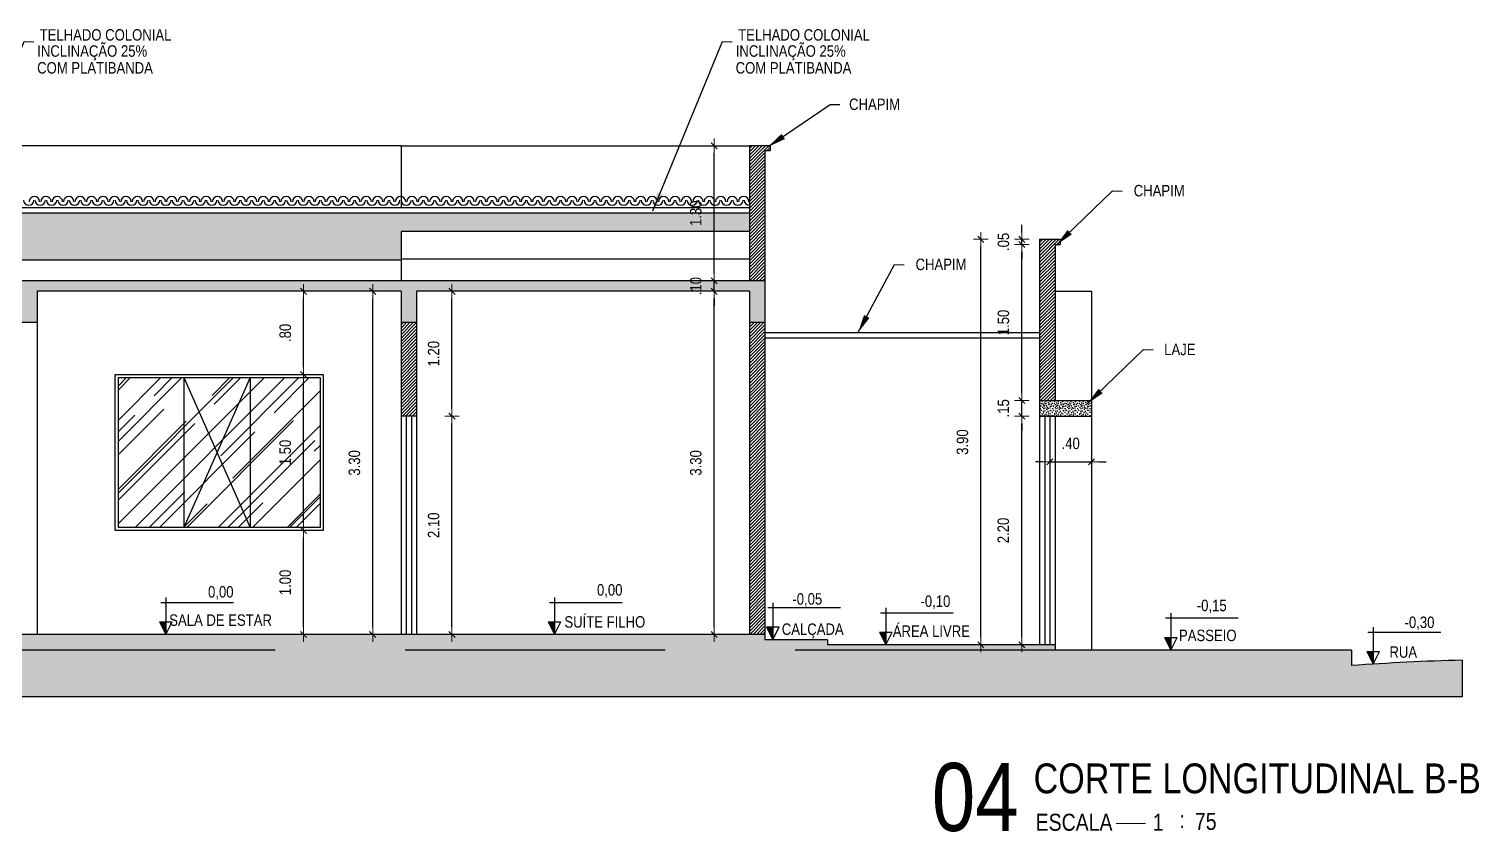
# Model space of a CAD drawing. Header units: millimetres. Extents: x -677 to -23, y -135 to 1112.
# Drawn here: x -122.8 to -108.86, y 863.24 to 870.97 of the extents above; entities that cross this region are included whole.
import ezdxf
from ezdxf.enums import TextEntityAlignment as Align

# ---------------------------------------------------------------- set-up
doc = ezdxf.new("R2010")
doc.units = ezdxf.units.MM
doc.header["$LTSCALE"] = 20
doc.header["$MEASUREMENT"] = 0
doc.header["$PDSIZE"] = -5
doc.linetypes.add('CONTINU', pattern=[0])
doc.linetypes.add('HIDDEN2', pattern=[0.1875, 0.125, -0.0625])
doc.layers.get('0').update_dxf_attribs({"linetype": 'CONTINUOUS'})
doc.layers.get('Defpoints').update_dxf_attribs({"linetype": 'CONTINUOUS'})
for name, color, linetype in [('AR-ALV', 5, 'CONTINUOUS'), ('COTA', 7, 'CONTINUOUS'), ('COTAS', 7, 'CONTINUOUS'), ('E-hatch', 8, 'CONTINUOUS'), ('E-txt-g', 3, 'CONTINUOUS'), ('E-TXT-Y', 2, 'CONTINUOUS'), ('ESQUADRIA', 3, 'CONTINUOUS')]:
    doc.layers.add(name, color=color, linetype=linetype)
for name, color, linetype, lineweight in [('E-Cta-W', 7, 'CONTINUOUS', 20), ('E-Pen-C', 4, 'CONTINUOUS', 15), ('E-Pen-G', 3, 'CONTINUOUS', 30), ('E-Txt-W', 7, 'CONTINUOUS', 20)]:
    doc.layers.add(name, color=color, linetype=linetype, lineweight=lineweight)
doc.styles.add('F2', font='swissc.ttf')
doc.styles.add('REG60', font='romans.shx', dxfattribs={"width": 0.8, "height": 0.15})
doc.styles.add('REG80', font='romans.shx', dxfattribs={"width": 0.8, "height": 0.2})
doc.dimstyles.new('DIMENSION-1', dxfattribs={"dimtxt": 0.11, "dimasz": 0.07, "dimexe": 1, "dimexo": 0, "dimgap": 0.12, "dimtad": 1, "dimzin": 7, "dimdsep": 46, "dimtxsty": 'F2', "dimblk1": 'TRACO', "dimblk2": 'TRACO', "dimsah": 1, "dimcen": 1, "dimse1": 1, "dimse2": 1, "dimclrd": 256, "dimclre": 256, "dimclrt": 6, "dimadec": 0, "dimazin": 0, "dimtfac": 1, "dimtix": 1, "dimtmove": 2, "dimatfit": 3, "dimldrblk": 'TRACO', "dimfxl": 1, "dimtolj": 1, "dimtzin": 0, "dimarcsym": 0})
doc.dimstyles.get("Standard").update_dxf_attribs({"dimtxt": 0.18, "dimasz": 0.18, "dimexe": 0.18, "dimexo": 0.0625, "dimgap": 0.09, "dimtad": 0, "dimtih": 1, "dimtoh": 1, "dimdec": 4, "dimzin": 0, "dimdsep": 46, "dimtxsty": 'Standard', "dimcen": 0.09, "dimadec": 0, "dimazin": 0, "dimtfac": 1, "dimtdec": 4, "dimtofl": 0, "dimtmove": 0, "dimatfit": 3, "dimfxl": 1, "dimtolj": 1, "dimtzin": 0, "dimarcsym": 0})
pattern_1 = [(0, (0.114, 0.0768), (0, 0.12), [0, -0.12]), (0, (0.1152, 0.0348), (0, 0.12), [0, -0.12]), (0, (0.1188, 0.0996), (0, 0.12), [0, -0.12]), (338.1986, (0.0564, 0.0624), (0.36000003276, -0.11999998926), [0.01292436, -0.63329544]), (216.8699, (0.0684, 0.0576), (0.35999999014, 0.2400000148), [0.006, -0.594]), (130.6013, (0.0636, 0.054), (0.60000005055, -0.71999988218), [0.0110634, -1.09528188]), (206.5651, (0.024, 0.0396), (-0.119999899, -0.120000157), [0.00268332, -0.26564484]), (326.3099, (0.0216, 0.0384), (0.2399999469, -0.1200001601), [0.00432672, -0.42833952]), (108.4349, (0.0252, 0.036), (-0.1199998084, 0.2400000522), [0.00379476, -0.3756786]), (225, (0.1008, 0.0276), (-1e-17, -0.120000037), [0.00509112, -0.16461444]), (0, (0.0972, 0.024), (0.12, 0.12), [0.0072, -0.1128]), (135, (0.1044, 0.024), (-0.120000037, 0), [0.00509112, -0.16461444]), (251.5651, (0.0864, 0.1044), (0.1199998084, 0.2400000522), [0.00379476, -0.3756786]), (0, (0.0852, 0.1008), (0.12, 0.12), [0.006, -0.114]), (143.1301, (0.0912, 0.1008), (-0.35999999014, 0.2400000148), [0.006, -0.594]), (213.6901, (0.0228, 0.1056), (0.2399999469, 0.1200001601), [0.00432672, -0.42833952]), (341.5651, (0.0192, 0.1032), (-0.2400000522, 0.1199998084), [0.00758952, -0.37188384]), (126.8699, (0.0264, 0.1008), (0.2400000148, -0.35999999014), [0.006, -0.594]), (0, (0.0576, 0.1008), (0, 0.12), [0, -0.12]), (0, (0.0252, 0.0696), (0, 0.12), [0, -0.12]), (0, (0.0588, 0.0252), (0, 0.12), [0, -0.12]), (0, (0.0912, 0.0624), (0, 0.12), [0, -0.12]), (0, (0.0564, 0.0828), (0, 0.12), [0, -0.12]), (0, (0.03, 0.0864), (0, 0.12), [0, -0.12]), (0, (0.0408, 0.0792), (0, 0.12), [0, -0.12]), (0, (0.036, 0.0504), (0, 0.12), [0, -0.12]), (0, (0.0072, 0.0552), (0, 0.12), [0, -0.12]), (0, (0.0084, 0.0828), (0, 0.12), [0, -0.12]), (0, (0.0048, 0.1092), (0, 0.12), [0, -0.12]), (0, (0.042, 0.114), (0, 0.12), [0, -0.12]), (0, (0.0684, 0.1188), (0, 0.12), [0, -0.12]), (0, (0.1104, 0.114), (0, 0.12), [0, -0.12]), (0, (0.0816, 0.0768), (0, 0.12), [0, -0.12]), (0, (0.0696, 0.0984), (0, 0.12), [0, -0.12]), (0, (0.0792, 0.0408), (0, 0.12), [0, -0.12]), (0, (0.0432, 0.0348), (0, 0.12), [0, -0.12]), (0, (0.0792, 0.0084), (0, 0.12), [0, -0.12]), (0, (0.0396, 0.0156), (0, 0.12), [0, -0.12]), (0, (0.0012, 0.012), (0, 0.12), [0, -0.12]), (0, (0.0156, 0.006), (0, 0.12), [0, -0.12]), (0, (0.0168, 0.0228), (0, 0.12), [0, -0.12]), (0, (0.0972, 0.0036), (0, 0.12), [0, -0.12]), (0, (0.1116, 0.0528), (0, 0.12), [0, -0.12]), (0, (0.1056, 0.0888), (0, 0.12), [0, -0.12]), (0, (0.0504, 0.0024), (0, 0.12), [0, -0.12])]

# ---------------------------------------------------------------- blocks, each defined once
blk = doc.blocks.new('TXT-AMB75')
at = {"layer": 'E-txt-g', "style": 'REG80', "width": 0.8, "flags": 8}
blk.add_attdef('TXT', text='', height=0.2, dxfattribs=at).set_placement((0.005, 0.296), align=Align.CENTER)
at = {"layer": 'E-Txt-W', "style": 'REG60', "width": 0.8, "flags": 8}
blk.add_attdef('TXT', text='', height=0.15, dxfattribs=at).set_placement((0.005, 0.027), align=Align.CENTER)
blk = doc.blocks.new('TRACO')
at = {"layer": 'E-Pen-C'}
for p, q in [((-1, 0), (1, 0)), ((0, 1), (0, -1))]:
    blk.add_line(p, q, dxfattribs=at)
at = {"layer": 'E-Pen-G'}
blk.add_line((-0.42, -0.42), (0.42, 0.42), dxfattribs=at)
blk = doc.blocks.new('*D776')
at = {"color": 4, "lineweight": -2}
blk.add_line((-130.674, 865.064), (-130.674, 870.574), dxfattribs=at)
at = {"layer": 'Defpoints', "color": 0, "linetype": 'Continuous'}
for p in [(-130.674, 870.644), (-129.33, 870.644), (-112.585, 864.994)]:
    blk.add_point(p, dxfattribs=at)
at = {"color": 4, "linetype": 'Continuous', "lineweight": -2, "xscale": 0.07, "yscale": 0.07, "zscale": 0.07}
for p, rotation in [((-130.674, 870.644), 90), ((-130.674, 864.994), 270)]:
    blk.add_blockref('TRACO', p, dxfattribs=dict(at, rotation=rotation))
at = {"color": 4, "linetype": 'Continuous', "insert": (-130.85, 868.119), "char_height": 0.11, "attachment_point": 5, "rotation": 90, "style": 'F2'}
blk.add_mtext('\\A1;5.65', dxfattribs=at)
blk = doc.blocks.new('*D791')
at = {"color": 4, "lineweight": -2}
blk.add_line((-116.213, 865.214), (-116.213, 868.374), dxfattribs=at)
at = {"layer": 'Defpoints', "color": 0, "linetype": 'Continuous'}
for p in [(-116.213, 868.444), (-116.008, 868.444), (-116.008, 865.144)]:
    blk.add_point(p, dxfattribs=at)
at = {"color": 4, "linetype": 'Continuous', "lineweight": -2, "xscale": 0.07, "yscale": 0.07, "zscale": 0.07}
for p, rotation in [((-116.213, 868.444), 90), ((-116.213, 865.144), 270)]:
    blk.add_blockref('TRACO', p, dxfattribs=dict(at, rotation=rotation))
at = {"color": 4, "linetype": 'Continuous', "insert": (-116.39, 866.794), "char_height": 0.11, "attachment_point": 5, "rotation": 90, "style": 'F2'}
blk.add_mtext('\\A1;3.30', dxfattribs=at)
blk = doc.blocks.new('*D792')
at = {"color": 4, "lineweight": -2}
blk.add_line((-113.256, 865.114), (-113.256, 867.174), dxfattribs=at)
at = {"layer": 'Defpoints', "color": 0, "linetype": 'Continuous'}
for p in [(-113.256, 867.244), (-113.093, 867.244), (-113.093, 865.044)]:
    blk.add_point(p, dxfattribs=at)
at = {"color": 4, "linetype": 'Continuous', "lineweight": -2, "xscale": 0.07, "yscale": 0.07, "zscale": 0.07}
for p, rotation in [((-113.256, 867.244), 90), ((-113.256, 865.044), 270)]:
    blk.add_blockref('TRACO', p, dxfattribs=dict(at, rotation=rotation))
at = {"color": 4, "linetype": 'Continuous', "insert": (-113.433, 866.144), "char_height": 0.11, "attachment_point": 5, "rotation": 90, "style": 'F2'}
blk.add_mtext('\\A1;2.20', dxfattribs=at)
blk = doc.blocks.new('*D793')
at = {"color": 4, "lineweight": -2}
for p, q in [((-113.256, 867.464), (-113.256, 867.534)), ((-113.256, 867.244), (-113.256, 867.394)), ((-113.256, 867.174), (-113.256, 867.104))]:
    blk.add_line(p, q, dxfattribs=at)
at = {"layer": 'Defpoints', "color": 0, "linetype": 'Continuous'}
for p in [(-113.256, 867.394), (-113.093, 867.394), (-113.093, 867.244)]:
    blk.add_point(p, dxfattribs=at)
at = {"color": 4, "linetype": 'Continuous', "lineweight": -2, "xscale": 0.07, "yscale": 0.07, "zscale": 0.07}
for p, rotation in [((-113.256, 867.394), 270), ((-113.256, 867.244), 90)]:
    blk.add_blockref('TRACO', p, dxfattribs=dict(at, rotation=rotation))
at = {"color": 4, "linetype": 'Continuous', "insert": (-113.432, 867.319), "char_height": 0.11, "attachment_point": 5, "rotation": 90, "style": 'F2'}
blk.add_mtext('\\A1;.15', dxfattribs=at)
blk = doc.blocks.new('*D794')
at = {"color": 4, "lineweight": -2}
blk.add_line((-113.256, 867.464), (-113.256, 868.824), dxfattribs=at)
at = {"layer": 'Defpoints', "color": 0, "linetype": 'Continuous'}
for p in [(-113.256, 868.894), (-112.943, 868.894), (-113.093, 867.394)]:
    blk.add_point(p, dxfattribs=at)
at = {"color": 4, "linetype": 'Continuous', "lineweight": -2, "xscale": 0.07, "yscale": 0.07, "zscale": 0.07}
for p, rotation in [((-113.256, 868.894), 90), ((-113.256, 867.394), 270)]:
    blk.add_blockref('TRACO', p, dxfattribs=dict(at, rotation=rotation))
at = {"color": 4, "linetype": 'Continuous', "insert": (-113.432, 868.144), "char_height": 0.11, "attachment_point": 5, "rotation": 90, "style": 'F2'}
blk.add_mtext('\\A1;1.50', dxfattribs=at)
blk = doc.blocks.new('*D795')
at = {"color": 4, "lineweight": -2}
for p, q in [((-113.256, 869.014), (-113.256, 869.084)), ((-113.256, 868.894), (-113.256, 868.944)), ((-113.256, 868.824), (-113.256, 868.754))]:
    blk.add_line(p, q, dxfattribs=at)
at = {"layer": 'Defpoints', "color": 0, "linetype": 'Continuous'}
for p in [(-113.256, 868.944), (-112.943, 868.944), (-112.943, 868.894)]:
    blk.add_point(p, dxfattribs=at)
at = {"color": 4, "linetype": 'Continuous', "lineweight": -2, "xscale": 0.07, "yscale": 0.07, "zscale": 0.07}
for p, rotation in [((-113.256, 868.944), 270), ((-113.256, 868.894), 90)]:
    blk.add_blockref('TRACO', p, dxfattribs=dict(at, rotation=rotation))
at = {"color": 4, "linetype": 'Continuous', "insert": (-113.432, 868.919), "char_height": 0.11, "attachment_point": 5, "rotation": 90, "style": 'F2'}
blk.add_mtext('\\A1;.05', dxfattribs=at)
blk = doc.blocks.new('*D796')
at = {"color": 4, "lineweight": -2}
blk.add_line((-113.649, 865.114), (-113.649, 868.874), dxfattribs=at)
at = {"layer": 'Defpoints', "color": 0, "linetype": 'Continuous'}
for p in [(-113.649, 868.944), (-113.093, 868.944), (-113.093, 865.044)]:
    blk.add_point(p, dxfattribs=at)
at = {"color": 4, "linetype": 'Continuous', "lineweight": -2, "xscale": 0.07, "yscale": 0.07, "zscale": 0.07}
for p, rotation in [((-113.649, 868.944), 90), ((-113.649, 865.044), 270)]:
    blk.add_blockref('TRACO', p, dxfattribs=dict(at, rotation=rotation))
at = {"color": 4, "linetype": 'Continuous', "insert": (-113.826, 866.994), "char_height": 0.11, "attachment_point": 5, "rotation": 90, "style": 'F2'}
blk.add_mtext('\\A1;3.90', dxfattribs=at)
blk = doc.blocks.new('*D797')
at = {"color": 4, "lineweight": -2}
for p, q in [((-113.055, 866.804), (-113.125, 866.804)), ((-112.985, 866.804), (-112.585, 866.804)), ((-112.515, 866.804), (-112.445, 866.804))]:
    blk.add_line(p, q, dxfattribs=at)
at = {"layer": 'Defpoints', "color": 0, "linetype": 'Continuous'}
for p in [(-112.985, 867.244), (-112.585, 867.244), (-112.585, 866.804)]:
    blk.add_point(p, dxfattribs=at)
at = {"color": 4, "linetype": 'Continuous', "lineweight": -2, "xscale": 0.07, "yscale": 0.07, "zscale": 0.07}
blk.add_blockref('TRACO', (-112.985, 866.804), dxfattribs=at)
at = {"color": 4, "linetype": 'Continuous', "lineweight": -2, "xscale": 0.07, "yscale": 0.07, "zscale": 0.07, "rotation": 180}
blk.add_blockref('TRACO', (-112.585, 866.804), dxfattribs=at)
at = {"color": 4, "linetype": 'Continuous', "insert": (-112.785, 866.981), "char_height": 0.11, "attachment_point": 5, "style": 'F2'}
blk.add_mtext('\\A1;.40', dxfattribs=at)
blk = doc.blocks.new('*D799')
at = {"color": 4, "lineweight": -2}
for p, q in [((-116.213, 868.614), (-116.213, 868.684)), ((-116.213, 868.444), (-116.213, 868.544)), ((-116.213, 868.374), (-116.213, 868.304))]:
    blk.add_line(p, q, dxfattribs=at)
at = {"layer": 'Defpoints', "color": 0, "linetype": 'Continuous'}
for p in [(-116.213, 868.544), (-115.875, 868.544), (-115.875, 868.444)]:
    blk.add_point(p, dxfattribs=at)
at = {"color": 4, "linetype": 'Continuous', "lineweight": -2, "xscale": 0.07, "yscale": 0.07, "zscale": 0.07}
for p, rotation in [((-116.213, 868.544), 270), ((-116.213, 868.444), 90)]:
    blk.add_blockref('TRACO', p, dxfattribs=dict(at, rotation=rotation))
at = {"color": 4, "linetype": 'Continuous', "insert": (-116.39, 868.494), "char_height": 0.11, "attachment_point": 5, "rotation": 90, "style": 'F2'}
blk.add_mtext('\\A1;.10', dxfattribs=at)
blk = doc.blocks.new('*D800')
at = {"color": 4, "lineweight": -2}
blk.add_line((-116.213, 868.614), (-116.213, 869.774), dxfattribs=at)
at = {"layer": 'Defpoints', "color": 0, "linetype": 'Continuous'}
for p in [(-116.213, 869.844), (-115.875, 869.844), (-115.875, 868.544)]:
    blk.add_point(p, dxfattribs=at)
at = {"color": 4, "linetype": 'Continuous', "lineweight": -2, "xscale": 0.07, "yscale": 0.07, "zscale": 0.07}
for p, rotation in [((-116.213, 869.844), 90), ((-116.213, 868.544), 270)]:
    blk.add_blockref('TRACO', p, dxfattribs=dict(at, rotation=rotation))
at = {"color": 4, "linetype": 'Continuous', "insert": (-116.39, 869.194), "char_height": 0.11, "attachment_point": 5, "rotation": 90, "style": 'F2'}
blk.add_mtext('\\A1;1.30', dxfattribs=at)
blk = doc.blocks.new('IND_DES')
at = {"layer": 'E-Txt-W', "color": 7}
blk.add_line((0.0269, -0.2428), (0.1984, -0.2428), dxfattribs=at)
at = {"layer": 'E-txt-g', "color": 7, "style": 'F2'}
for s, p in [('ESCALA', (-0.4463, -0.2864)), ('1', (0.2426, -0.2864)), (':', (0.3988, -0.2706))]:
    blk.add_text(s, height=0.1, dxfattribs=at).set_placement(p)
blk.add_attdef('ESCALA', (0.4897, -0.2812), '', height=0.1, dxfattribs=at)
at = {"layer": 'E-Txt-W', "color": 6, "style": 'F2'}
blk.add_attdef('00', text='', height=0.4, dxfattribs=at).set_placement((-0.7083, -0.2881), align=Align.CENTER)
at = {"layer": 'E-TXT-Y', "color": 7, "style": 'F2'}
for tag, p in [('PROJETO', (-0.4563, 0.1829)), ('DESENHO', (-0.4582, -0.0658))]:
    blk.add_attdef(tag, p, '', height=0.175, dxfattribs=at)
blk = doc.blocks.new('*D1111')
at = {"color": 4, "lineweight": -2}
blk.add_line((-118.735, 865.214), (-118.735, 867.174), dxfattribs=at)
at = {"layer": 'Defpoints', "color": 0, "linetype": 'Continuous'}
for p in [(-119.075, 867.244), (-118.735, 867.244), (-119.075, 865.144)]:
    blk.add_point(p, dxfattribs=at)
at = {"color": 4, "linetype": 'Continuous', "lineweight": -2, "xscale": 0.07, "yscale": 0.07, "zscale": 0.07}
for p, rotation in [((-118.735, 867.244), 90), ((-118.735, 865.144), 270)]:
    blk.add_blockref('TRACO', p, dxfattribs=dict(at, rotation=rotation))
at = {"color": 4, "linetype": 'Continuous', "insert": (-118.911, 866.194), "char_height": 0.11, "attachment_point": 5, "rotation": 90, "style": 'F2'}
blk.add_mtext('\\A1;2.10', dxfattribs=at)
blk = doc.blocks.new('*D1112')
at = {"color": 4, "lineweight": -2}
blk.add_line((-118.735, 867.314), (-118.735, 868.374), dxfattribs=at)
at = {"layer": 'Defpoints', "color": 0, "linetype": 'Continuous'}
for p in [(-119.075, 868.444), (-118.735, 868.444), (-119.075, 867.244)]:
    blk.add_point(p, dxfattribs=at)
at = {"color": 4, "linetype": 'Continuous', "lineweight": -2, "xscale": 0.07, "yscale": 0.07, "zscale": 0.07}
for p, rotation in [((-118.735, 868.444), 90), ((-118.735, 867.244), 270)]:
    blk.add_blockref('TRACO', p, dxfattribs=dict(at, rotation=rotation))
at = {"color": 4, "linetype": 'Continuous', "insert": (-118.911, 867.844), "char_height": 0.11, "attachment_point": 5, "rotation": 90, "style": 'F2'}
blk.add_mtext('\\A1;1.20', dxfattribs=at)
blk = doc.blocks.new('*D1121')
at = {"color": 4, "lineweight": -2}
blk.add_line((-120.162, 865.214), (-120.162, 866.074), dxfattribs=at)
at = {"layer": 'Defpoints', "color": 0, "linetype": 'Continuous'}
for p in [(-120.162, 866.144), (-120.033, 866.144), (-120.033, 865.144)]:
    blk.add_point(p, dxfattribs=at)
at = {"color": 4, "linetype": 'Continuous', "lineweight": -2, "xscale": 0.07, "yscale": 0.07, "zscale": 0.07}
for p, rotation in [((-120.162, 866.144), 90), ((-120.162, 865.144), 270)]:
    blk.add_blockref('TRACO', p, dxfattribs=dict(at, rotation=rotation))
at = {"color": 4, "linetype": 'Continuous', "insert": (-120.338, 865.644), "char_height": 0.11, "attachment_point": 5, "rotation": 90, "style": 'F2'}
blk.add_mtext('\\A1;1.00', dxfattribs=at)
blk = doc.blocks.new('*D1122')
at = {"color": 4, "lineweight": -2}
blk.add_line((-120.162, 866.214), (-120.162, 867.574), dxfattribs=at)
at = {"layer": 'Defpoints', "color": 0, "linetype": 'Continuous'}
for p in [(-120.162, 867.644), (-119.973, 867.644), (-120.033, 866.144)]:
    blk.add_point(p, dxfattribs=at)
at = {"color": 4, "linetype": 'Continuous', "lineweight": -2, "xscale": 0.07, "yscale": 0.07, "zscale": 0.07}
for p, rotation in [((-120.162, 867.644), 90), ((-120.162, 866.144), 270)]:
    blk.add_blockref('TRACO', p, dxfattribs=dict(at, rotation=rotation))
at = {"color": 4, "linetype": 'Continuous', "insert": (-120.338, 866.894), "char_height": 0.11, "attachment_point": 5, "rotation": 90, "style": 'F2'}
blk.add_mtext('\\A1;1.50', dxfattribs=at)
blk = doc.blocks.new('*D1123')
at = {"color": 4, "lineweight": -2}
blk.add_line((-120.162, 867.714), (-120.162, 868.374), dxfattribs=at)
at = {"layer": 'Defpoints', "color": 0, "linetype": 'Continuous'}
for p in [(-120.162, 868.444), (-119.935, 868.444), (-119.973, 867.644)]:
    blk.add_point(p, dxfattribs=at)
at = {"color": 4, "linetype": 'Continuous', "lineweight": -2, "xscale": 0.07, "yscale": 0.07, "zscale": 0.07}
for p, rotation in [((-120.162, 868.444), 90), ((-120.162, 867.644), 270)]:
    blk.add_blockref('TRACO', p, dxfattribs=dict(at, rotation=rotation))
at = {"color": 4, "linetype": 'Continuous', "insert": (-120.338, 868.044), "char_height": 0.11, "attachment_point": 5, "rotation": 90, "style": 'F2'}
blk.add_mtext('\\A1;.80', dxfattribs=at)
blk = doc.blocks.new('*D1124')
at = {"color": 4, "lineweight": -2}
blk.add_line((-119.497, 865.214), (-119.497, 868.374), dxfattribs=at)
at = {"layer": 'Defpoints', "color": 0, "linetype": 'Continuous'}
for p in [(-119.497, 868.444), (-119.225, 868.444), (-119.225, 865.144)]:
    blk.add_point(p, dxfattribs=at)
at = {"color": 4, "linetype": 'Continuous', "lineweight": -2, "xscale": 0.07, "yscale": 0.07, "zscale": 0.07}
for p, rotation in [((-119.497, 868.444), 90), ((-119.497, 865.144), 270)]:
    blk.add_blockref('TRACO', p, dxfattribs=dict(at, rotation=rotation))
at = {"color": 4, "linetype": 'Continuous', "insert": (-119.673, 866.794), "char_height": 0.11, "attachment_point": 5, "rotation": 90, "style": 'F2'}
blk.add_mtext('\\A1;3.30', dxfattribs=at)

msp = doc.modelspace()

# ---------------------------------------------------------------- hatches: boundary and pattern name
at = {"linetype": 'Continuous'}
h = msp.add_hatch(dxfattribs=at)
h.set_pattern_fill('TROOF1', color=8, scale=0.15, angle=180, style=0, pattern_type=2)
h.set_pattern_definition([(180, (-155.55422, 346.28626), (-0.15, -0.15), [0.048, -0.102]), (305.2176, (-155.6982226, 346.271264), (-1.05000017453, 1.49999987498), [0.03121305, -3.0900849]), (340.71, (-155.6802226, 346.245764), (-2.55000077763, 0.8999979741), [0.0317844, -3.1466586]), (19.29, (-155.6502226, 346.235264), (2.55000077763, 0.8999979741), [0.0317844, -3.1466586]), (54.7824, (-155.6202226, 346.245764), (1.05000017453, 1.49999987498), [0.03121305, -3.0900849]), (90, (-155.60222, 346.27126), (-0.15, 0.15), [0.015, -0.135]), (270, (-155.69822, 346.28626), (0.15, -0.15), [0.015, -0.135]), (180, (-155.55422, 346.28026), (-0.15, -0.15), [0.042, -0.108]), (306.3844, (-155.7042226, 346.268264), (-1.650001937525, 2.24999858293), [0.0354012, -3.50472585]), (342.3499, (-155.6832226, 346.239764), (2.850000422915, -0.899998778574), [0.0346302, -3.42838875]), (17.6501, (-155.6502226, 346.229264), (-2.850000422915, -0.899998778574), [0.0346302, -3.42838875]), (53.6156, (-155.6172226, 346.239764), (1.650001937525, 2.24999858293), [0.0354012, -3.50472585]), (90, (-155.59622, 346.26826), (-0.15, 0.15), [0.012, -0.138]), (270, (-155.70422, 346.28026), (0.15, -0.15), [0.012, -0.138]), (180, (-155.69822, 346.28026), (-0.15, -0.15), [0.006, -0.144]), (267.3974, (-155.5962226, 346.268264), (0.1500021288, 3.14999989794), [0.13213635, -3.17127105]), (272.6026, (-155.7042226, 346.268264), (0.1500021288, -3.14999989794), [0.13213635, -3.17127105]), (180, (-155.69822, 346.28626), (-0.15, -0.15), [0.006, -0.144])])
h.paths.add_polyline_path([(-134.284, 869.199), (-134.284, 869.02), (-126.031, 869.02), (-126.031, 868.744), (-119.225, 868.744), (-119.225, 869.02), (-115.875, 869.02), (-115.875, 869.199)])
at = {"layer": 'COTA', "linetype": 'Continuous'}
h = msp.add_hatch(dxfattribs=at)
h.set_pattern_fill('AR-RROOF', color=8, scale=0.35, angle=45, style=0)
h.set_pattern_definition([(45, (-65.01916, 138.40094), (0.29698485, 0.7919596), [5.25, -0.7, 1.75, -0.35]), (45, (-64.81375, 138.85384), (-0.57664558, 0.08167083), [1.05, -0.1155, 2.1, -0.2625]), (45, (-65.10578, 138.73505), (1.1211178, 1.45275088), [2.8, -0.49, 1.4, -0.35])])
h.paths.add_polyline_path([(-121.943, 867.614), (-120.003, 867.614), (-120.003, 866.174), (-121.943, 866.174)])
at = {"layer": 'COTAS', "linetype": 'CONTINU'}
h = msp.add_hatch(dxfattribs=at)
h.set_pattern_fill('ANSI38', color=8, scale=0.25, style=0)
h.set_pattern_definition([(45, (-155.554223, 346.286264), (-0.022097087, 0.022097087), []), (135, (-155.554223, 346.286264), (-0.0662912607, 0.022097087), [0.078125, -0.046875])])
h.paths.add_polyline_path([(-138.659, 865.044), (-138.659, 864.544), (-109.021, 864.544), (-109.021, 864.896), (-109.607, 864.874), (-109.939, 864.854), (-110.085, 864.844), (-110.085, 864.994), (-112.935, 864.994), (-112.935, 865.044), (-115.125, 865.044), (-115.125, 865.094), (-115.725, 865.094), (-115.725, 865.144), (-134.434, 865.144), (-134.434, 865.094), (-135.034, 865.094), (-135.034, 865.044)])
at = {"layer": 'E-hatch'}
h = msp.add_hatch(dxfattribs=at)
h.set_pattern_fill('ANSI31', color=256, scale=0.18, style=0)
h.set_pattern_definition([(45, (-155.554223, 346.286264), (-0.0159099026, 0.0159099026), [])])
h.paths.add_polyline_path([(-137.435, 867.994), (-137.385, 867.994), (-137.385, 868.044), (-137.585, 868.044), (-137.585, 865.044), (-137.435, 865.044)])
h.paths.add_polyline_path([(-134.284, 868.144), (-134.434, 868.144), (-134.434, 867.244), (-134.284, 867.244)])
h.paths.add_polyline_path([(-134.284, 866.144), (-134.434, 866.144), (-134.434, 865.144), (-134.284, 865.144)])
h.paths.add_polyline_path([(-134.284, 869.844), (-134.484, 869.844), (-134.484, 869.794), (-134.434, 869.794), (-134.434, 868.544), (-134.284, 868.544)])
h.paths.add_polyline_path([(-131.034, 868.144), (-131.184, 868.144), (-131.184, 865.144), (-131.034, 865.144)])
h.paths.add_polyline_path([(-127.381, 868.144), (-127.531, 868.144), (-127.531, 865.144), (-127.381, 865.144)])
h.paths.add_polyline_path([(-126.031, 868.144), (-126.181, 868.144), (-126.181, 865.144), (-126.031, 865.144)])
h.paths.add_polyline_path([(-119.075, 868.144), (-119.225, 868.144), (-119.225, 867.244), (-119.075, 867.244)])
h.paths.add_polyline_path([(-115.725, 869.794), (-115.675, 869.794), (-115.675, 869.844), (-115.875, 869.844), (-115.875, 868.544), (-115.725, 868.544)])
h.paths.add_polyline_path([(-115.725, 868.144), (-115.875, 868.144), (-115.875, 865.144), (-115.725, 865.144)])
h = msp.add_hatch(dxfattribs=at)
h.set_pattern_fill('ANSI31', color=256, scale=0.18, style=0)
h.set_pattern_definition([(45, (-67.369163, 178.922852), (-0.0159099026, 0.0159099026), [])])
h.paths.add_polyline_path([(-112.885, 868.894), (-112.885, 868.944), (-113.085, 868.944), (-113.085, 867.394), (-112.935, 867.394), (-112.935, 868.894)])
h = msp.add_hatch(dxfattribs=at)
h.set_pattern_fill('CONC', color=8, scale=0.12, style=0, pattern_type=2)
h.set_pattern_definition(pattern_1)
h.paths.add_polyline_path([(-126.031, 868.444), (-122.875, 868.444), (-122.875, 868.144), (-122.725, 868.144), (-122.725, 868.444), (-119.225, 868.444), (-119.225, 868.144), (-119.075, 868.144), (-119.075, 868.444), (-115.875, 868.444), (-115.875, 868.144), (-115.725, 868.144), (-115.725, 868.544), (-134.434, 868.544), (-134.434, 868.144), (-134.284, 868.144), (-134.284, 868.444), (-131.184, 868.444), (-131.184, 868.144), (-131.034, 868.144), (-131.034, 868.444), (-127.531, 868.444), (-127.531, 868.144), (-127.381, 868.144), (-127.381, 868.444), (-126.181, 868.444), (-126.181, 868.144), (-126.031, 868.144)])
h.paths.add_polyline_path([(-131.456, 868.373), (-131.456, 868.61), (-131.687, 868.61), (-131.687, 868.373)], flags=9)
h.paths.add_polyline_path([(-127.972, 868.373), (-127.972, 868.61), (-128.202, 868.61), (-128.202, 868.373)], flags=9)
h.paths.add_polyline_path([(-123.087, 868.373), (-123.087, 868.61), (-123.317, 868.61), (-123.317, 868.373)], flags=9)
h.paths.add_polyline_path([(-116.274, 868.373), (-116.274, 868.61), (-116.504, 868.61), (-116.504, 868.373)], flags=9)
h = msp.add_hatch(dxfattribs=at)
h.set_pattern_fill('CONC', color=8, scale=0.12, style=0, pattern_type=2)
h.set_pattern_definition(pattern_1)
h.paths.add_polyline_path([(-112.585, 867.394), (-113.085, 867.394), (-113.085, 867.244), (-112.585, 867.244)])

# ---------------------------------------------------------------- linework, layer by layer
at = {"color": 6, "linetype": 'Continuous'}
for p, q in [((-119.225, 869.844), (-126.031, 869.844)), ((-122.725, 868.144), (-122.725, 865.144))]:
    msp.add_line(p, q, dxfattribs=at)
at = {"color": 2, "linetype": 'Continuous'}
for p, q in [((-119.225, 869.844), (-119.225, 869.249)), ((-119.225, 869.844), (-115.875, 869.844)), ((-134.284, 869.249), (-115.875, 869.249)), ((-134.284, 869.199), (-115.875, 869.199)), ((-115.875, 869.02), (-119.225, 869.02)), ((-119.225, 869.02), (-119.225, 868.544)), ((-115.875, 868.753), (-119.225, 868.753)), ((-112.935, 867.244), (-113.085, 867.244)), ((-113.085, 867.244), (-112.935, 867.244))]:
    msp.add_line(p, q, dxfattribs=at)
at = {"color": 5, "linetype": 'Continuous'}
for p, q in [((-115.875, 869.844), (-115.875, 868.544)), ((-115.675, 869.844), (-115.875, 869.844)), ((-115.725, 869.794), (-115.725, 865.144)), ((-115.675, 869.794), (-115.725, 869.794)), ((-115.675, 869.844), (-115.675, 869.794)), ((-113.085, 868.944), (-113.085, 867.244)), ((-113.085, 868.944), (-112.885, 868.944)), ((-112.935, 868.894), (-112.935, 867.394)), ((-112.935, 868.894), (-112.885, 868.894)), ((-112.885, 868.944), (-112.885, 868.894)), ((-115.725, 868.544), (-134.434, 868.544)), ((-122.725, 868.444), (-122.725, 868.144)), ((-119.225, 868.444), (-122.725, 868.444)), ((-119.225, 868.444), (-119.225, 867.244)), ((-119.075, 868.444), (-119.075, 867.244)), ((-115.875, 868.444), (-119.075, 868.444)), ((-115.875, 868.444), (-115.875, 865.144)), ((-122.725, 868.144), (-122.875, 868.144)), ((-119.075, 868.144), (-119.225, 868.144)), ((-115.725, 868.144), (-115.875, 868.144)), ((-113.085, 867.394), (-112.585, 867.394)), ((-112.585, 867.394), (-112.585, 867.244)), ((-119.075, 867.244), (-119.225, 867.244)), ((-113.085, 867.244), (-112.585, 867.244))]:
    msp.add_line(p, q, dxfattribs=at)
at = {"color": 7, "linetype": 'Continuous'}
for p, q in [((-119.225, 868.744), (-126.031, 868.744)), ((-119.175, 867.244), (-119.175, 865.144)), ((-119.125, 867.244), (-119.125, 865.144)), ((-113.035, 867.244), (-113.035, 865.044)), ((-112.985, 867.244), (-112.985, 865.044))]:
    msp.add_line(p, q, dxfattribs=at)
at = {"color": 8, "linetype": 'Continuous'}
for p, q in [((-113.085, 868.044), (-115.725, 868.044)), ((-113.085, 867.994), (-115.725, 867.994)), ((-121.312, 867.614), (-121.312, 866.174)), ((-120.675, 867.614), (-120.675, 866.174)), ((-119.225, 867.244), (-119.225, 865.144)), ((-119.075, 867.244), (-119.075, 865.144)), ((-113.085, 867.244), (-113.085, 865.044)), ((-112.935, 867.244), (-112.935, 865.044)), ((-109.021, 864.896), (-109.021, 864.594))]:
    msp.add_line(p, q, dxfattribs=at)
at = {"color": 8, "linetype": 'HIDDEN2'}
for p, q in [((-120.675, 867.614), (-121.312, 866.174)), ((-121.312, 867.614), (-120.675, 866.174)), ((-112.935, 864.994), (-138.659, 864.994))]:
    msp.add_line(p, q, dxfattribs=at)
for p, q in [((-121.485, 865.499), (-121.485, 865.144)), ((-117.748, 865.499), (-117.748, 865.144)), ((-121.534, 865.453), (-120.835, 865.453)), ((-117.798, 865.453), (-117.099, 865.453)), ((-115.698, 865.403), (-114.998, 865.403)), ((-115.648, 865.449), (-115.648, 865.094)), ((-114.613, 865.353), (-113.914, 865.353)), ((-114.564, 865.399), (-114.564, 865.044)), ((-111.823, 865.349), (-111.823, 864.994)), ((-121.546, 865.266), (-121.485, 865.144)), ((-121.546, 865.266), (-121.424, 865.266)), ((-121.485, 865.144), (-121.424, 865.266)), ((-117.809, 865.266), (-117.748, 865.144)), ((-117.809, 865.266), (-117.687, 865.266)), ((-117.748, 865.144), (-117.687, 865.266)), ((-115.709, 865.216), (-115.648, 865.094)), ((-115.709, 865.216), (-115.587, 865.216)), ((-115.648, 865.094), (-115.587, 865.216)), ((-111.873, 865.303), (-111.174, 865.303)), ((-109.877, 865.213), (-109.877, 864.858)), ((-114.625, 865.166), (-114.564, 865.044)), ((-114.625, 865.166), (-114.503, 865.166)), ((-114.564, 865.044), (-114.503, 865.166)), ((-111.884, 865.116), (-111.823, 864.994)), ((-111.884, 865.116), (-111.762, 865.116)), ((-111.823, 864.994), (-111.762, 865.116)), ((-109.927, 865.167), (-109.227, 865.167)), ((-109.938, 864.98), (-109.877, 864.858)), ((-109.938, 864.98), (-109.816, 864.98)), ((-109.877, 864.858), (-109.816, 864.98))]:
    msp.add_line(p, q)
at = {"color": 1, "linetype": 'Continuous'}
for p, q in [((-115.725, 865.144), (-134.434, 865.144)), ((-115.725, 865.144), (-115.725, 865.094)), ((-115.125, 865.094), (-115.725, 865.094)), ((-115.125, 865.094), (-115.125, 865.044)), ((-112.935, 865.044), (-115.125, 865.044)), ((-112.935, 865.044), (-112.935, 864.994)), ((-110.085, 864.994), (-112.935, 864.994)), ((-110.085, 864.994), (-110.085, 864.944)), ((-110.085, 864.994), (-110.085, 864.844)), ((-110.085, 864.994), (-110.085, 864.944))]:
    msp.add_line(p, q, dxfattribs=at)
at = {"color": 8, "linetype": 'Continuous'}
for points in [[(-121.973, 867.644), (-119.973, 867.644), (-119.973, 866.144), (-121.973, 866.144)], [(-121.943, 867.614), (-120.003, 867.614), (-120.003, 866.174), (-121.943, 866.174)]]:
    msp.add_lwpolyline(points, close=True, dxfattribs=at)
at = {"color": 8, "linetype": 'Continuous', "flags": 128}
msp.add_lwpolyline([(-109.021, 864.896), (-109.021, 864.544)], dxfattribs=at)
at = {"color": 1, "linetype": 'Continuous'}
msp.add_arc((-108.518, 843.535), 21.367, 91.3487, 94.2033, dxfattribs=at)
for points in [[(-121.546, 865.266), (-121.485, 865.266), (-121.485, 865.144)], [(-117.809, 865.266), (-117.748, 865.266), (-117.748, 865.144)], [(-115.709, 865.216), (-115.648, 865.216), (-115.648, 865.094)], [(-114.625, 865.166), (-114.564, 865.166), (-114.564, 865.044)], [(-111.884, 865.116), (-111.823, 865.116), (-111.823, 864.994)], [(-109.938, 864.98), (-109.877, 864.98), (-109.877, 864.858)]]:
    msp.add_solid(points)
at = {"layer": 'AR-ALV', "color": 6, "linetype": 'Continuous'}
for p, q in [((-112.935, 868.444), (-112.585, 868.444)), ((-112.585, 868.444), (-112.585, 867.394)), ((-112.585, 867.244), (-112.585, 864.994))]:
    msp.add_line(p, q, dxfattribs=at)
at = {"layer": 'AR-ALV', "color": 8, "linetype": 'Continuous'}
for p, q in [((-113.085, 867.244), (-113.085, 865.044)), ((-112.935, 867.244), (-112.935, 865.044))]:
    msp.add_line(p, q, dxfattribs=at)
at = {"layer": 'AR-ALV', "color": 7, "linetype": 'Continuous'}
for p, q in [((-113.035, 867.244), (-113.035, 865.044)), ((-112.985, 867.244), (-112.985, 865.044))]:
    msp.add_line(p, q, dxfattribs=at)
at = {"layer": 'COTAS', "color": 8, "linetype": 'CONTINU'}
msp.add_line((-109.021, 864.544), (-138.659, 864.544), dxfattribs=at)
at = {"layer": 'ESQUADRIA', "color": 7}
for centre, start, end in [((-122.805, 869.321), 180, 0), ((-122.75, 869.306), 0, 180), ((-122.695, 869.321), 180, 0), ((-122.64, 869.306), 0, 180), ((-122.585, 869.321), 180, 0), ((-122.53, 869.306), 0, 180), ((-122.475, 869.321), 180, 0), ((-122.42, 869.306), 0, 180), ((-122.365, 869.321), 180, 0), ((-122.31, 869.306), 0, 180), ((-122.31, 869.306), 0, 180), ((-122.255, 869.321), 180, 0), ((-122.255, 869.321), 180, 0), ((-122.2, 869.306), 0, 180), ((-122.145, 869.321), 180, 0), ((-122.09, 869.306), 0, 180), ((-122.035, 869.321), 180, 0), ((-121.98, 869.306), 0, 180), ((-121.925, 869.321), 180, 0), ((-121.87, 869.306), 0, 180), ((-121.815, 869.321), 180, 0), ((-121.76, 869.306), 0, 180), ((-121.705, 869.321), 180, 0), ((-121.65, 869.306), 0, 180), ((-121.595, 869.321), 180, 0), ((-121.54, 869.306), 0, 180), ((-121.485, 869.321), 180, 0), ((-121.43, 869.306), 0, 180), ((-121.375, 869.321), 180, 0), ((-121.32, 869.306), 0, 180), ((-121.265, 869.321), 180, 0), ((-121.21, 869.306), 0, 180), ((-121.21, 869.306), 0, 180), ((-121.155, 869.321), 180, 0), ((-121.155, 869.321), 180, 270), ((-121.1, 869.306), 0, 180), ((-121.045, 869.321), 180, 0), ((-120.99, 869.306), 0, 180), ((-120.935, 869.321), 180, 0), ((-120.88, 869.306), 0, 180), ((-120.825, 869.321), 180, 0), ((-120.77, 869.306), 0, 180), ((-120.77, 869.306), 0, 180), ((-120.715, 869.321), 180, 0), ((-120.715, 869.321), 180, 0), ((-120.66, 869.306), 0, 180), ((-120.66, 869.306), 0, 180), ((-120.605, 869.321), 180, 0), ((-120.605, 869.321), 180, 0), ((-120.55, 869.306), 0, 180), ((-120.495, 869.321), 180, 0), ((-120.44, 869.306), 0, 180), ((-120.44, 869.306), 0, 180), ((-120.385, 869.321), 180, 0), ((-120.385, 869.321), 180, 0), ((-120.33, 869.306), 0, 180), ((-120.275, 869.321), 180, 0), ((-120.22, 869.306), 0, 180), ((-120.165, 869.321), 180, 0), ((-120.11, 869.306), 0, 180), ((-120.055, 869.321), 180, 0), ((-120, 869.306), 0, 180), ((-119.945, 869.321), 180, 0), ((-119.89, 869.306), 0, 180), ((-119.835, 869.321), 180, 0), ((-119.78, 869.306), 0, 180), ((-119.725, 869.321), 180, 0), ((-119.67, 869.306), 0, 180), ((-119.615, 869.321), 180, 0), ((-119.56, 869.306), 0, 180), ((-119.505, 869.321), 180, 0), ((-119.45, 869.306), 0, 180), ((-119.395, 869.321), 180, 0), ((-119.34, 869.306), 0, 180), ((-119.34, 869.306), 0, 180), ((-119.285, 869.321), 180, 0), ((-119.285, 869.321), 180, 270), ((-119.23, 869.306), 0, 180), ((-119.175, 869.321), 180, 0), ((-119.12, 869.306), 0, 180), ((-119.065, 869.321), 180, 0), ((-119.01, 869.306), 0, 180), ((-118.955, 869.321), 180, 0), ((-118.9, 869.306), 0, 180), ((-118.845, 869.321), 180, 0), ((-118.79, 869.306), 0, 180), ((-118.735, 869.321), 180, 0), ((-118.68, 869.306), 0, 180), ((-118.68, 869.306), 0, 180), ((-118.625, 869.321), 180, 0), ((-118.625, 869.321), 180, 0), ((-118.57, 869.306), 0, 180), ((-118.515, 869.321), 180, 0), ((-118.46, 869.306), 0, 180), ((-118.405, 869.321), 180, 0), ((-118.35, 869.306), 0, 180), ((-118.295, 869.321), 180, 0), ((-118.24, 869.306), 0, 180), ((-118.185, 869.321), 180, 0), ((-118.13, 869.306), 0, 180), ((-118.075, 869.321), 180, 0), ((-118.02, 869.306), 0, 180), ((-117.965, 869.321), 180, 0), ((-117.91, 869.306), 0, 180), ((-117.855, 869.321), 180, 0), ((-117.8, 869.306), 0, 180), ((-117.745, 869.321), 180, 0), ((-117.69, 869.306), 0, 180), ((-117.635, 869.321), 180, 0), ((-117.58, 869.306), 0, 180), ((-117.58, 869.306), 0, 180), ((-117.525, 869.321), 180, 0), ((-117.525, 869.321), 180, 270), ((-117.47, 869.306), 0, 180), ((-117.415, 869.321), 180, 0), ((-117.36, 869.306), 0, 180), ((-117.305, 869.321), 180, 0), ((-117.25, 869.306), 0, 180), ((-117.195, 869.321), 180, 0), ((-117.14, 869.306), 0, 180), ((-117.085, 869.321), 180, 0), ((-117.03, 869.306), 0, 180), ((-116.975, 869.321), 180, 0), ((-116.92, 869.306), 0, 180), ((-116.865, 869.321), 180, 0), ((-116.81, 869.306), 0, 180), ((-116.755, 869.321), 180, 0), ((-116.7, 869.306), 0, 180), ((-116.645, 869.321), 180, 0), ((-116.59, 869.306), 0, 180), ((-116.535, 869.321), 180, 0), ((-116.48, 869.306), 0, 180), ((-116.425, 869.321), 180, 0), ((-116.37, 869.306), 0, 180), ((-116.315, 869.321), 180, 0), ((-116.26, 869.306), 0, 180), ((-116.205, 869.321), 180, 0), ((-116.15, 869.306), 0, 180), ((-116.095, 869.321), 180, 0), ((-116.04, 869.306), 0, 180), ((-115.985, 869.321), 180, 0), ((-115.93, 869.306), 0, 180), ((-115.875, 869.321), 180, 270)]:
    msp.add_arc(centre, 0.05, start, end, dxfattribs=at)

# ---------------------------------------------------------------- block references
ref = msp.add_blockref('TXT-AMB75', (-120.961, 865.283), dxfattribs=dict(xscale=0.7290000000000001, yscale=0.7290000000000001, zscale=0.7290000000000001))
ref.add_attrib('TXT', '0,00', dxfattribs={"layer": 'E-txt-g', "color": 2, "height": 0.11, "style": 'F2'}).set_placement((-120.958, 865.499), align=Align.CENTER)
ref = msp.add_blockref('TXT-AMB75', (-117.221, 865.302), dxfattribs=dict(xscale=0.7290000000000001, yscale=0.7290000000000001, zscale=0.7290000000000001))
ref.add_attrib('TXT', '0,00', dxfattribs={"layer": 'E-txt-g', "color": 2, "height": 0.11, "style": 'F2'}).set_placement((-117.218, 865.518), align=Align.CENTER)
ref = msp.add_blockref('TXT-AMB75', (-115.322, 865.215), dxfattribs=dict(xscale=0.7290000000000001, yscale=0.7290000000000001, zscale=0.7290000000000001))
ref.add_attrib('TXT', '-0,05', dxfattribs={"layer": 'E-txt-g', "color": 2, "height": 0.11, "style": 'F2'}).set_placement((-115.318, 865.431), align=Align.CENTER)
ref = msp.add_blockref('TXT-AMB75', (-114.088, 865.193), dxfattribs=dict(xscale=0.7290000000000001, yscale=0.7290000000000001, zscale=0.7290000000000001))
ref.add_attrib('TXT', '-0,10', dxfattribs={"layer": 'E-txt-g', "color": 2, "height": 0.11, "style": 'F2'}).set_placement((-114.086, 865.409), align=Align.CENTER)
ref = msp.add_blockref('TXT-AMB75', (-111.433, 865.152), dxfattribs=dict(xscale=0.7290000000000001, yscale=0.7290000000000001, zscale=0.7290000000000001))
ref.add_attrib('TXT', '-0,15', dxfattribs={"layer": 'E-txt-g', "color": 2, "height": 0.11, "style": 'F2'}).set_placement((-111.429, 865.368), align=Align.CENTER)
ref = msp.add_blockref('TXT-AMB75', (-120.966, 865.011), dxfattribs=dict(xscale=0.7290000000000001, yscale=0.7290000000000001, zscale=0.7290000000000001))
ref.add_attrib('TXT', 'SALA DE ESTAR', dxfattribs={"layer": 'E-txt-g', "color": 2, "height": 0.11, "style": 'F2'}).set_placement((-120.96, 865.227), align=Align.CENTER)
ref = msp.add_blockref('TXT-AMB75', (-117.269, 864.994), dxfattribs=dict(xscale=0.7290000000000001, yscale=0.7290000000000001, zscale=0.7290000000000001))
ref.add_attrib('TXT', 'SUÍTE FILHO', dxfattribs={"layer": 'E-txt-g', "color": 2, "height": 0.11, "style": 'F2'}).set_placement((-117.265, 865.21), align=Align.CENTER)
ref = msp.add_blockref('TXT-AMB75', (-115.27, 864.924), dxfattribs=dict(xscale=0.7290000000000001, yscale=0.7290000000000001, zscale=0.7290000000000001))
ref.add_attrib('TXT', 'CALÇADA', dxfattribs={"layer": 'E-txt-g', "color": 2, "height": 0.11, "style": 'F2'}).set_placement((-115.266, 865.14), align=Align.CENTER)
ref = msp.add_blockref('TXT-AMB75', (-114.127, 864.905), dxfattribs=dict(xscale=0.7290000000000001, yscale=0.7290000000000001, zscale=0.7290000000000001))
ref.add_attrib('TXT', 'ÁREA LIVRE', dxfattribs={"layer": 'E-txt-g', "color": 2, "height": 0.11, "style": 'F2'}).set_placement((-114.125, 865.121), align=Align.CENTER)
ref = msp.add_blockref('TXT-AMB75', (-111.473, 864.864), dxfattribs=dict(xscale=0.7290000000000001, yscale=0.7290000000000001, zscale=0.7290000000000001))
ref.add_attrib('TXT', 'PASSEIO', dxfattribs={"layer": 'E-txt-g', "color": 2, "height": 0.11, "style": 'F2'}).set_placement((-111.467, 865.08), align=Align.CENTER)
ref = msp.add_blockref('TXT-AMB75', (-109.434, 864.99), dxfattribs=dict(xscale=0.7290000000000001, yscale=0.7290000000000001, zscale=0.7290000000000001))
ref.add_attrib('TXT', '-0,30', dxfattribs={"layer": 'E-txt-g', "color": 2, "height": 0.11, "style": 'F2'}).set_placement((-109.431, 865.206), align=Align.CENTER)
ref = msp.add_blockref('TXT-AMB75', (-109.593, 864.704), dxfattribs=dict(xscale=0.7290000000000001, yscale=0.7290000000000001, zscale=0.7290000000000001))
ref.add_attrib('TXT', 'RUA', dxfattribs={"layer": 'E-txt-g', "color": 2, "height": 0.11, "style": 'F2'}).set_placement((-109.587, 864.92), align=Align.CENTER)
ref = msp.add_blockref('IND_DES', (-112.392, 863.725), dxfattribs=dict(xscale=1.636240131907927, yscale=1.636240131907927, zscale=1.636240131907927))
ref.add_attrib('00', '04', dxfattribs={"layer": 'E-Txt-W', "height": 0.6545, "style": 'F2'}).set_placement((-113.703, 863.254), align=Align.CENTER)
ref.add_attrib('DESENHO', 'CORTE LONGITUDINAL B-B', (-113.142, 863.617), dxfattribs={"layer": 'E-TXT-Y', "color": 2, "height": 0.28634, "style": 'F2'})
ref.add_attrib('ESCALA', '75', (-111.591, 863.265), dxfattribs={"layer": 'E-txt-g', "color": 7, "height": 0.1636, "style": 'F2'})

# ---------------------------------------------------------------- texts
at = {"color": 4, "style": 'F2'}
for s, p in [('TELHADO COLONIAL', (-122.7, 870.855)), ('TELHADO COLONIAL', (-115.983, 870.855)), ('INCLINAÇÃO 25%%%', (-122.723, 870.7)), ('INCLINAÇÃO 25%%%', (-116.006, 870.7)), ('COM PLATIBANDA', (-122.724, 870.538)), ('COM PLATIBANDA', (-116.007, 870.538)), ('CHAPIM', (-114.916, 870.188))]:
    msp.add_text(s, height=0.11, dxfattribs=at).set_placement(p)
at = {"layer": 'E-Cta-W', "color": 4, "style": 'F2'}
for s, p in [('CHAPIM', (-112.179, 869.357)), ('CHAPIM', (-114.277, 868.648)), ('LAJE', (-111.886, 867.83))]:
    msp.add_text(s, height=0.11, dxfattribs=at).set_placement(p)

# ---------------------------------------------------------------- dimensions: what is measured, and where the dimension line sits
at = {"color": 8, "linetype": 'Continuous'}
dim = msp.add_linear_dim(base=(-130.674, 870.644), p1=(-112.585, 864.994), p2=(-129.33, 870.644), angle=90, dimstyle='DIMENSION-1', override={"dimclrd": 4, "dimclrt": 4, "dimadec": 8, "dimfxl": 0.5, "dimfxlon": 1}, dxfattribs=at)
dim.commit()
dim.dimension.update_dxf_attribs({"geometry": '*D776', "text_midpoint": (-130.85, 868.119), "dimtype": 160})
for base, p1, p2, picture, middle in [((-116.213, 869.844), (-115.875, 868.544), (-115.875, 869.844), '*D800', (-116.39, 869.194)), ((-113.649, 868.944), (-113.093, 865.044), (-113.093, 868.944), '*D796', (-113.826, 866.994)), ((-113.256, 868.944), (-112.943, 868.894), (-112.943, 868.944), '*D795', (-113.432, 868.919)), ((-113.256, 868.894), (-113.093, 867.394), (-112.943, 868.894), '*D794', (-113.432, 868.144)), ((-116.213, 868.544), (-115.875, 868.444), (-115.875, 868.544), '*D799', (-116.39, 868.494)), ((-120.162, 868.444), (-119.973, 867.644), (-119.935, 868.444), '*D1123', (-120.338, 868.044)), ((-119.497, 868.444), (-119.225, 865.144), (-119.225, 868.444), '*D1124', (-119.673, 866.794)), ((-118.735, 868.444), (-119.075, 867.244), (-119.075, 868.444), '*D1112', (-118.911, 867.844)), ((-116.213, 868.444), (-116.008, 865.144), (-116.008, 868.444), '*D791', (-116.39, 866.794)), ((-120.162, 867.644), (-120.033, 866.144), (-119.973, 867.644), '*D1122', (-120.338, 866.894)), ((-113.256, 867.394), (-113.093, 867.244), (-113.093, 867.394), '*D793', (-113.432, 867.319)), ((-118.735, 867.244), (-119.075, 865.144), (-119.075, 867.244), '*D1111', (-118.911, 866.194)), ((-113.256, 867.244), (-113.093, 865.044), (-113.093, 867.244), '*D792', (-113.433, 866.144)), ((-120.162, 866.144), (-120.033, 865.144), (-120.033, 866.144), '*D1121', (-120.338, 865.644))]:
    dim = msp.add_linear_dim(base=base, p1=p1, p2=p2, angle=90, dimstyle='DIMENSION-1', override={"dimclrd": 4, "dimclrt": 4, "dimadec": 8, "dimfxl": 0.5, "dimfxlon": 1}, dxfattribs=at)
    dim.commit()
    dim.dimension.update_dxf_attribs({"geometry": picture, "text_midpoint": middle})
dim = msp.add_linear_dim(base=(-112.585, 866.804), p1=(-112.985, 867.244), p2=(-112.585, 867.244), dimstyle='DIMENSION-1', override={"dimclrd": 4, "dimclrt": 4, "dimadec": 8, "dimfxl": 0.5, "dimfxlon": 1}, dxfattribs=at)
dim.commit()
dim.dimension.update_dxf_attribs({"geometry": '*D797', "text_midpoint": (-112.785, 866.981)})

# ---------------------------------------------------------------- leaders
at = {"color": 4}
msp.add_leader([(-123.519, 869.217), (-122.849, 870.846), (-122.756, 870.844)], dimstyle='Standard', dxfattribs=at)
at = {"layer": 'E-Cta-W', "color": 4}
for points in [[(-116.802, 869.217), (-116.132, 870.846), (-116.039, 870.844)], [(-115.698, 869.832), (-115.098, 870.241), (-115.005, 870.24)], [(-112.924, 868.888), (-112.383, 869.41), (-112.29, 869.408)], [(-114.831, 868.044), (-114.481, 868.701), (-114.388, 868.699)], [(-112.627, 867.361), (-112.085, 867.883), (-111.992, 867.882)]]:
    msp.add_leader(points, dimstyle='Standard', dxfattribs=at)

doc.saveas('drawing.dxf')
